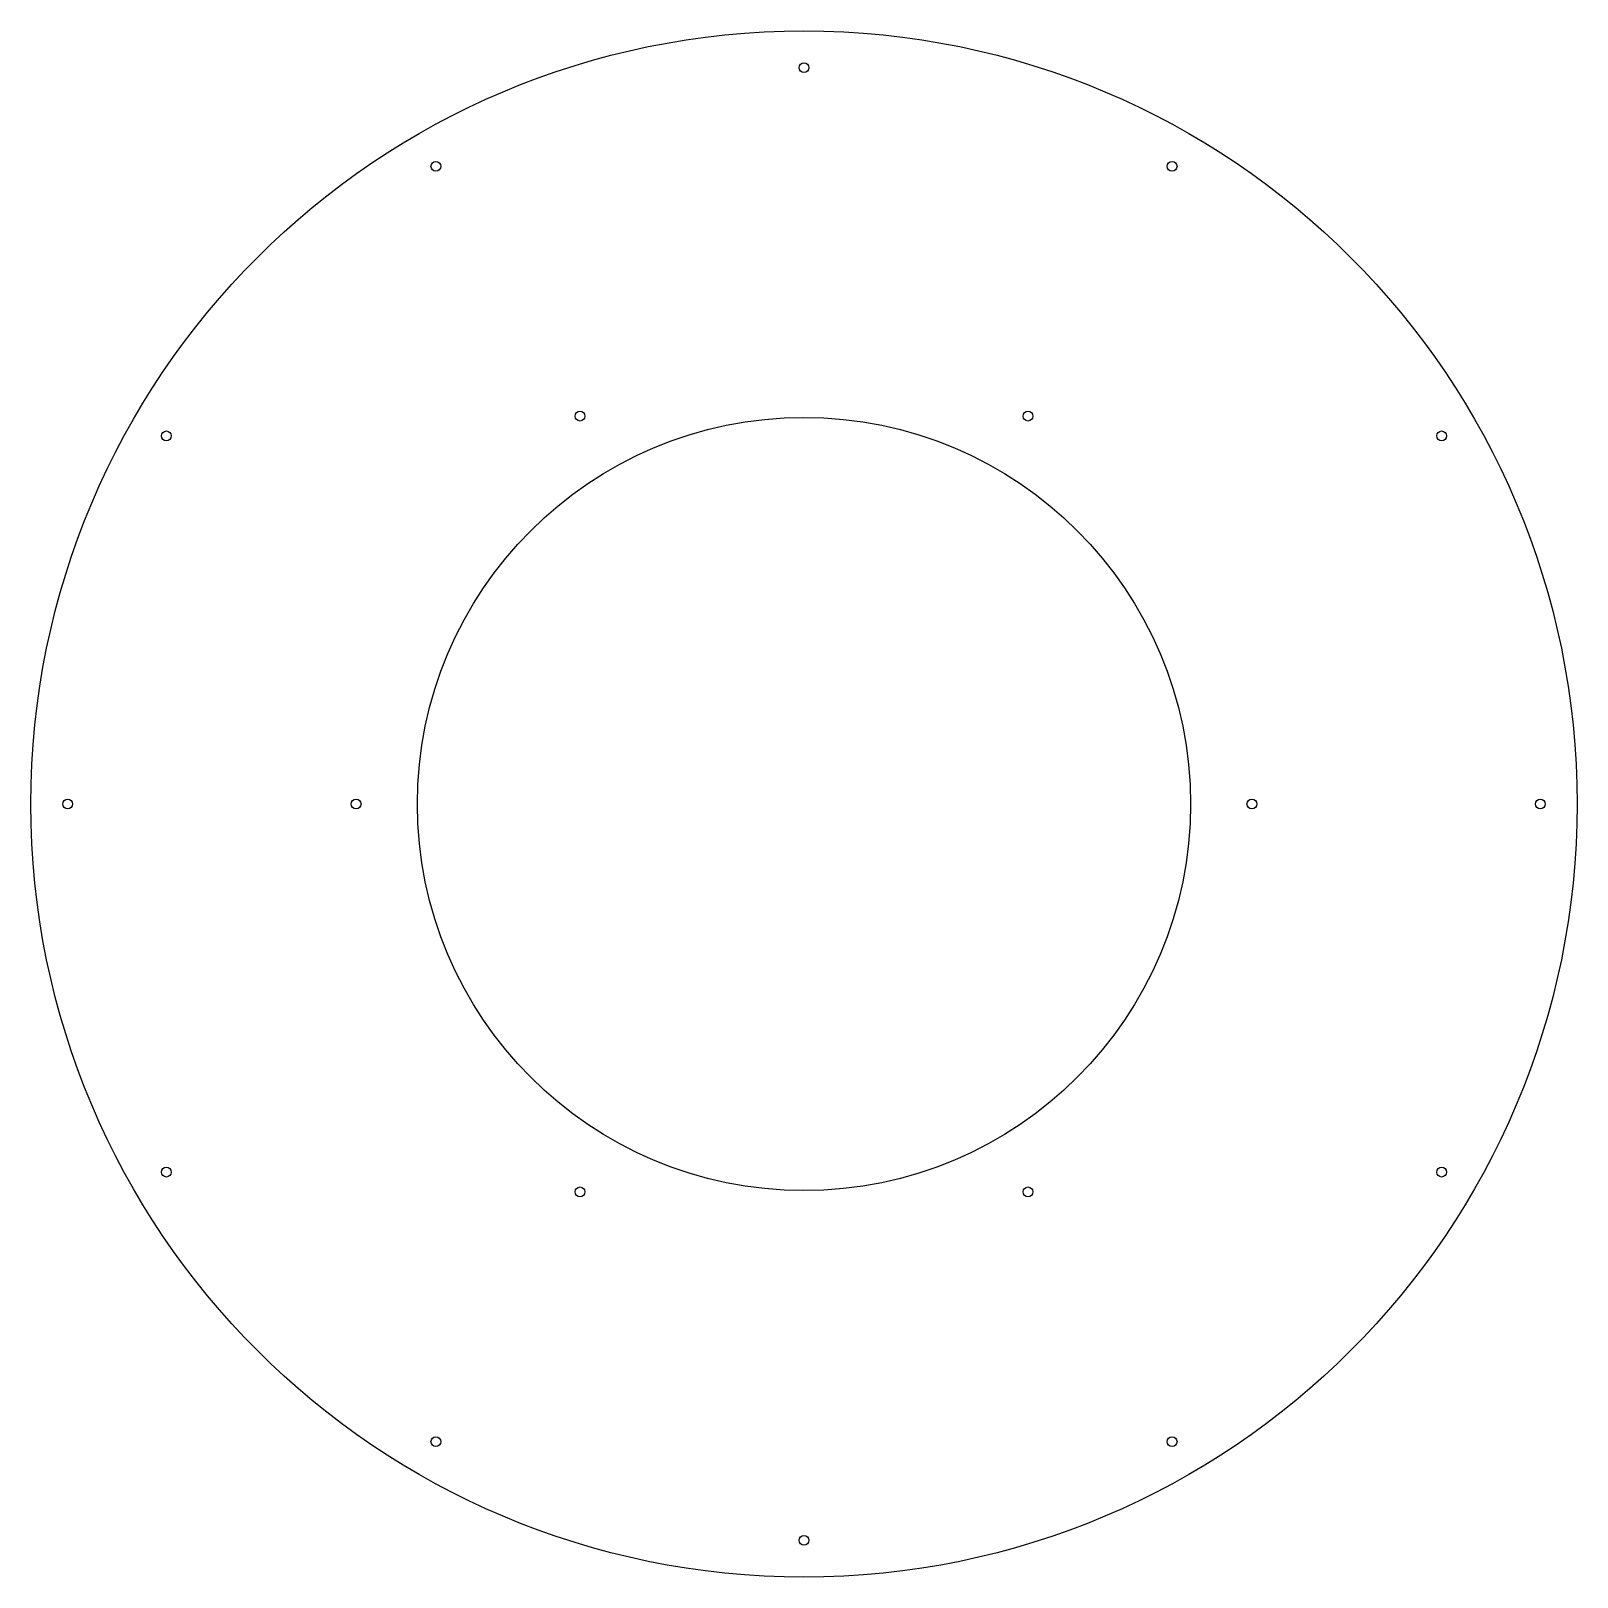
# Model space of a CAD drawing. Header units: millimetres. Extents: x 709 to 1339, y 162 to 792.
import ezdxf

# ---------------------------------------------------------------- set-up
doc = ezdxf.new("R2010")
doc.units = ezdxf.units.MM

msp = doc.modelspace()

# ---------------------------------------------------------------- linework, layer by layer
for centre, radius in [((1024.31, 476.53), 315), ((1024.31, 776.53), 2), ((874.31, 736.34), 2), ((1174.31, 736.34), 2), ((933.06, 634.58), 2), ((1115.56, 634.58), 2), ((1024.31, 476.53), 157.5), ((764.51, 626.53), 2), ((1284.12, 626.53), 2), ((724.31, 476.53), 2), ((841.81, 476.53), 2), ((1206.81, 476.53), 2), ((1324.31, 476.53), 2), ((764.51, 326.53), 2), ((1284.12, 326.53), 2), ((933.06, 318.48), 2), ((1115.56, 318.48), 2), ((874.31, 216.72), 2), ((1174.31, 216.72), 2), ((1024.31, 176.53), 2)]:
    msp.add_circle(centre, radius)

doc.saveas('drawing.dxf')
